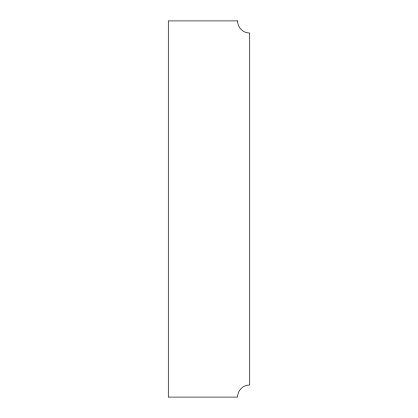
<?xml version="1.0" encoding="UTF-8"?>
<svg xmlns="http://www.w3.org/2000/svg" width="418" height="418" viewBox="0 0 418 418"><rect width="100%" height="100%" fill="white"/><g stroke="black" fill="none" stroke-linecap="round" stroke-linejoin="round"><path stroke-width="0.63" d="M237.57 20.9L168.282 20.9L168.282 397.1L237.57 397.1A12.148 12.148 0 0 1 249.718 384.952L249.718 33.048A12.148 12.148 0 0 1 237.57 20.9"/></g></svg>
